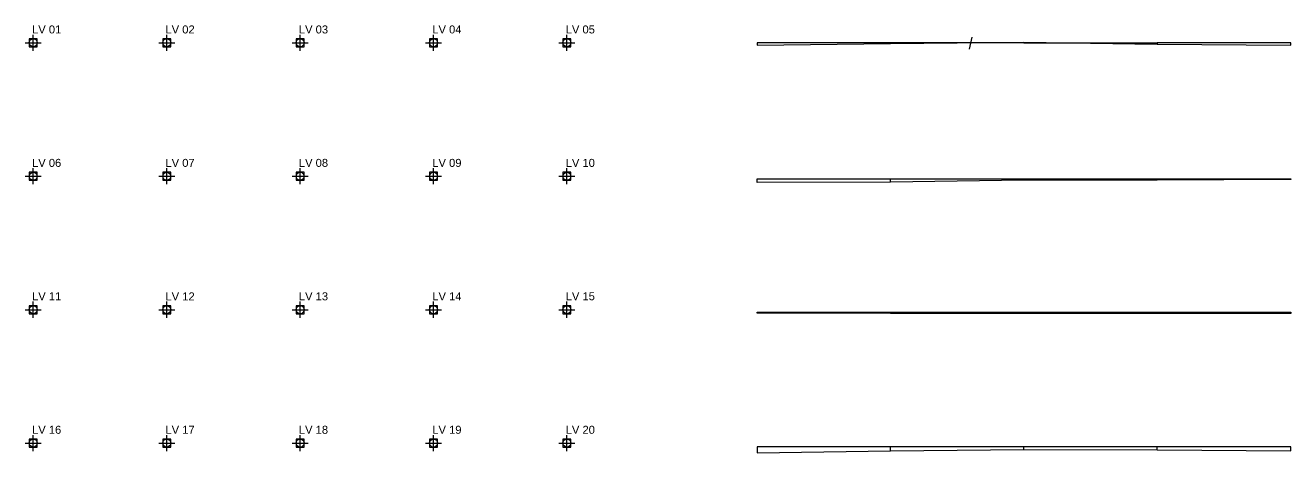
# Model space of a CAD drawing. Header units: millimetres. Extents: x 79632 to 595391, y 9752539 to 28844469.
# Drawn here: x 79631.9 to 80106.1, y 19093269.8 to 19093429.9 of the extents above; entities that cross this region are included whole.
import ezdxf
from ezdxf.enums import TextEntityAlignment as Align

# ---------------------------------------------------------------- set-up
doc = ezdxf.new("R2010")
doc.units = ezdxf.units.MM
doc.header["$PDMODE"] = 98
doc.header["$PDSIZE"] = 3
doc.layers.add('40-Village Camp', color=7, linetype='Continuous')
doc.styles.get("Standard").update_dxf_attribs({"font": 'arial.ttf'})

msp = doc.modelspace()

# ---------------------------------------------------------------- linework, layer by layer
at = {"layer": '40-Village Camp'}
for p, q in [((79956.13, 19093423.07, 3.6), (80006.13, 19093423.55, 3.6)), ((80006.13, 19093423.37, 3.6), (79956.13, 19093423.37, 3.6)), ((79986.64, 19093425.49), (79985.59, 19093420.95)), ((79985.87, 19093423.37, 3.6), (79986.02, 19093423.37, 3.6)), ((80006.13, 19093423.55, 3.6), (80056.13, 19093422.85, 3.6)), ((80006.13, 19093423.55, 3.6), (80006.13, 19093423.37, 3.6)), ((80006.13, 19093423.37, 3.6), (80056.13, 19093423.37, 3.6))]:
    msp.add_line(p, q, dxfattribs=at)
at = {"layer": '40-Village Camp', "elevation": 3.6}
for points in [[(79906.13, 19093422.44), (79956.13, 19093423.07), (79956.13, 19093423.37), (79906.13, 19093423.37)], [(80056.13, 19093422.85), (80106.13, 19093422.45), (80106.13, 19093423.37), (80056.13, 19093423.37)], [(80056.13, 19093372.44), (80106.13, 19093372.44), (80106.13, 19093372.1), (80056.13, 19093371.92)], [(79906.13, 19093322.44), (79956.13, 19093322.44), (79956.13, 19093321.92), (79906.13, 19093322.04)], [(79906.13, 19093269.79), (79956.13, 19093270.52), (79956.13, 19093272.04), (79906.13, 19093272.04)]]:
    msp.add_lwpolyline(points, close=True, dxfattribs=at)
for points in [[(79956.13, 19093371.09), (79906.13, 19093371), (79906.13, 19093372.44), (79956.13, 19093372.44)], [(80006.13, 19093371.92), (79956.13, 19093371.09), (79956.13, 19093372.44), (80006.13, 19093372.44)], [(80056.13, 19093371.92), (80006.13, 19093371.92), (80006.13, 19093372.44), (80056.13, 19093372.44)], [(79956.13, 19093322.44), (80006.13, 19093322.44), (80006.13, 19093321.92), (79956.13, 19093321.92)], [(80006.13, 19093322.44), (80056.13, 19093322.44), (80056.13, 19093321.92), (80006.13, 19093321.92)], [(80056.13, 19093322.44), (80106.13, 19093322.44), (80106.13, 19093321.94), (80056.13, 19093321.92)], [(79956.13, 19093270.52), (80006.13, 19093270.94), (80006.13, 19093272.04), (79956.13, 19093272.04)], [(80006.13, 19093270.94), (80056.13, 19093270.86), (80056.13, 19093272.04), (80006.13, 19093272.04)], [(80056.13, 19093270.86), (80106.13, 19093270.52), (80106.13, 19093272.04), (80056.13, 19093272.04)]]:
    msp.add_lwpolyline(points, dxfattribs=at)
at = {"layer": '40-Village Camp'}
for p in [(79634.89, 19093423.37, 3.59), (79684.89, 19093423.37, 4.22), (79734.89, 19093423.37, 4.7), (79784.89, 19093423.37, 4), (79834.89, 19093423.37, 3.6), (79634.89, 19093373.37, 3.08), (79684.89, 19093373.37, 3.17), (79734.89, 19093373.37, 4), (79784.89, 19093373.37, 4), (79834.89, 19093373.37, 4.18), (79634.89, 19093323.37, 4.11), (79684.89, 19093323.37, 4), (79734.89, 19093323.37, 4), (79784.89, 19093323.37, 4), (79834.89, 19093323.37, 4.02), (79634.89, 19093273.37, 2.27), (79684.89, 19093273.37, 3), (79734.89, 19093273.37, 3.42), (79784.89, 19093273.37, 3.34), (79834.89, 19093273.37, 3)]:
    msp.add_point(p, dxfattribs=at)

# ---------------------------------------------------------------- texts
for s, p in [('LV 01', (79639.89, 19093428.37)), ('LV 02', (79689.89, 19093428.37)), ('LV 03', (79739.89, 19093428.37)), ('LV 04', (79789.89, 19093428.37)), ('LV 05', (79839.89, 19093428.37)), ('LV 06', (79639.89, 19093378.37)), ('LV 07', (79689.89, 19093378.37)), ('LV 08', (79739.89, 19093378.37)), ('LV 09', (79789.89, 19093378.37)), ('LV 10', (79839.89, 19093378.37)), ('LV 11', (79639.89, 19093328.37)), ('LV 12', (79689.89, 19093328.37)), ('LV 13', (79739.89, 19093328.37)), ('LV 14', (79789.89, 19093328.37)), ('LV 15', (79839.89, 19093328.37)), ('LV 16', (79639.89, 19093278.37)), ('LV 17', (79689.89, 19093278.37)), ('LV 18', (79739.89, 19093278.37)), ('LV 19', (79789.89, 19093278.37)), ('LV 20', (79839.89, 19093278.37))]:
    msp.add_text(s, height=3, dxfattribs=at).set_placement(p, align=Align.MIDDLE)

doc.saveas('drawing.dxf')
